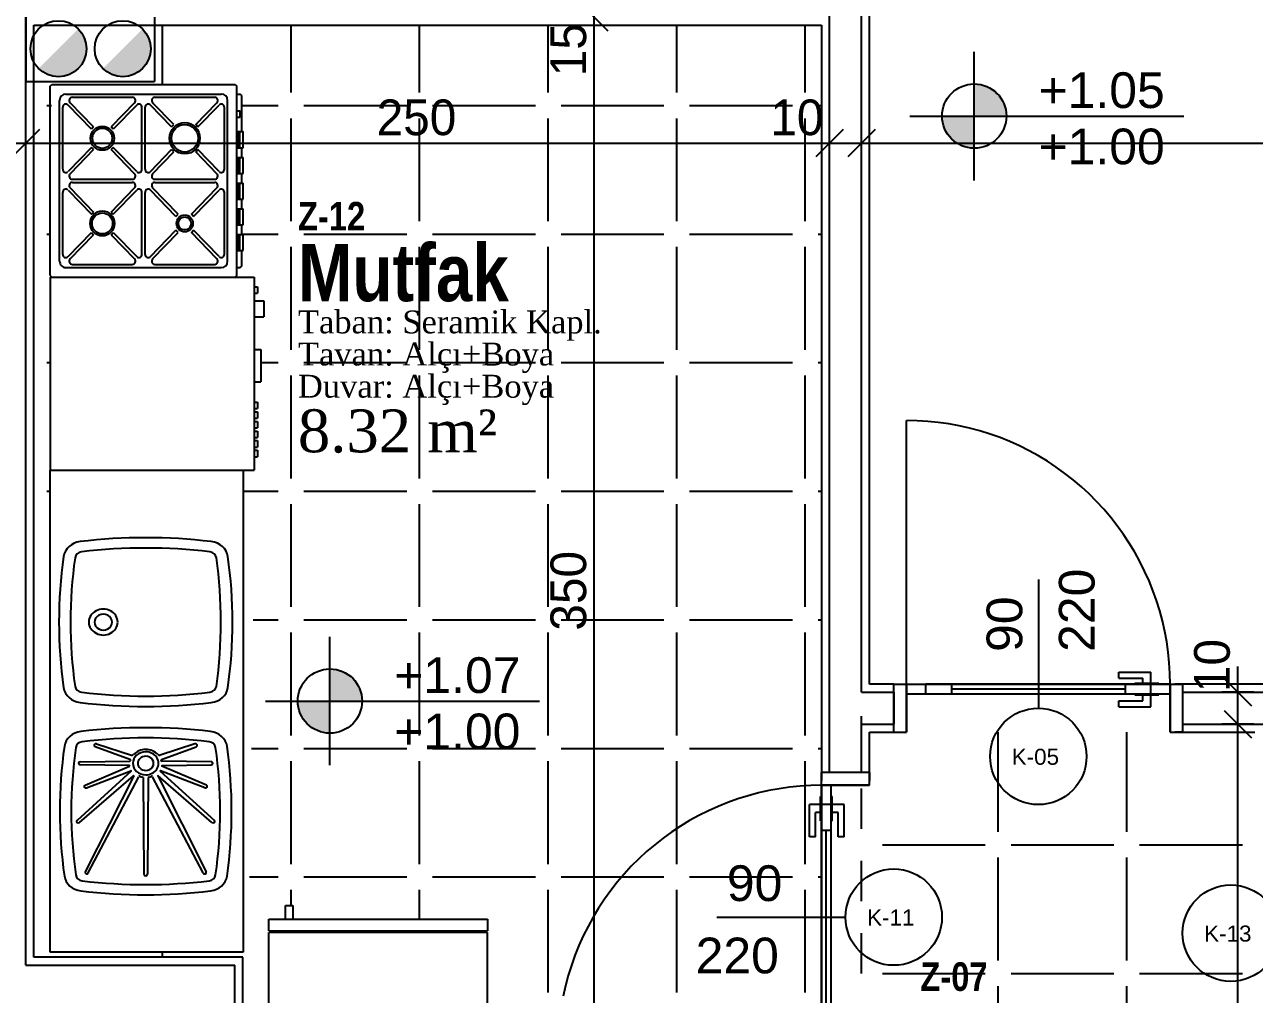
# Model space of a CAD drawing. Header units: metres. Extents: x -220 to 294, y -29 to 18.
# Drawn here: x -78.737 to -74.911, y 4.41 to 7.427 of the extents above; entities that cross this region are included whole.
import ezdxf

# ---------------------------------------------------------------- set-up
doc = ezdxf.new("R2010")
doc.units = ezdxf.units.M
doc.header["$MEASUREMENT"] = 0
doc.linetypes.add('HIDDEN2', pattern=[0.1875, 0.125, -0.0625])
for name, color, linetype in [('Aks', 7, 'Continuous'), ('Duvar', 7, 'Continuous'), ('Kapi_Pencere', 7, 'Continuous'), ('Kot', 7, 'Continuous'), ('Kutuphane', 7, 'Continuous'), ('Mahal', 7, 'Continuous'), ('Olculendirme', 7, 'Continuous'), ('Standart', 7, 'Continuous'), ('Tarama', 7, 'Continuous')]:
    doc.layers.add(name, color=color, linetype=linetype)
doc.styles.add('arial_1_18', font='arial.ttf', dxfattribs={"height": 0.2})
doc.styles.add('comic sans ms_1_18', font='comic.ttf', dxfattribs={"height": 0.2})
doc.styles.add('swis721 cn btbold_1_18', font='swisscb.ttf', dxfattribs={"height": 0.2})
doc.styles.add('times new roman tur_1_18', font='times.ttf', dxfattribs={"height": 0.2})

msp = doc.modelspace()

# ---------------------------------------------------------------- hatches: boundary and pattern name
at = {"layer": 'Kot', "linetype": 'Continuous', "lineweight": -3}
for points in [[(-75.6824, 7.1421), (-75.683, 7.1533), (-75.6849, 7.1643), (-75.688, 7.1751), (-75.6923, 7.1855), (-75.6977, 7.1953), (-75.7042, 7.2044), (-75.7117, 7.2128), (-75.72, 7.2203), (-75.7292, 7.2268), (-75.739, 7.2322), (-75.7494, 7.2365), (-75.7601, 7.2396), (-75.7712, 7.2415), (-75.7824, 7.2421), (-75.7824, 7.1421)], [(-75.8824, 7.1421), (-75.8818, 7.1309), (-75.8799, 7.1198), (-75.8768, 7.1091), (-75.8725, 7.0987), (-75.8671, 7.0889), (-75.8606, 7.0797), (-75.8531, 7.0714), (-75.8447, 7.0639), (-75.8356, 7.0574), (-75.8258, 7.052), (-75.8154, 7.0477), (-75.8046, 7.0446), (-75.7936, 7.0427), (-75.7824, 7.0421), (-75.7824, 7.1421)], [(-77.6871, 5.3222), (-77.6877, 5.3334), (-77.6896, 5.3444), (-77.6927, 5.3552), (-77.697, 5.3655), (-77.7024, 5.3754), (-77.7089, 5.3845), (-77.7164, 5.3929), (-77.7247, 5.4003), (-77.7339, 5.4068), (-77.7437, 5.4123), (-77.7541, 5.4165), (-77.7648, 5.4196), (-77.7759, 5.4215), (-77.7871, 5.4222), (-77.7871, 5.3222)], [(-77.8871, 5.3222), (-77.8865, 5.311), (-77.8846, 5.2999), (-77.8815, 5.2891), (-77.8772, 5.2788), (-77.8718, 5.269), (-77.8653, 5.2598), (-77.8578, 5.2514), (-77.8494, 5.244), (-77.8403, 5.2375), (-77.8305, 5.2321), (-77.8201, 5.2278), (-77.8093, 5.2247), (-77.7983, 5.2228), (-77.7871, 5.2222), (-77.7871, 5.3222)]]:
    msp.add_hatch(color=216, dxfattribs=at).paths.add_polyline_path(points)
at = {"layer": 'Standart', "linetype": 'Continuous', "lineweight": -3}
for points in [[(-78.6931, 7.2899), (-78.6866, 7.2839), (-78.6764, 7.2767), (-78.6656, 7.2717), (-78.6533, 7.2674), (-78.64, 7.2651), (-78.6318, 7.2647), (-78.6251, 7.2649), (-78.615, 7.2664), (-78.6089, 7.2678), (-78.6029, 7.2696), (-78.5926, 7.274), (-78.5823, 7.2802), (-78.5727, 7.2878), (-78.5663, 7.2943), (-78.5609, 7.3012), (-78.557, 7.3075), (-78.5544, 7.3117), (-78.55, 7.322), (-78.5478, 7.3297), (-78.5464, 7.3355), (-78.5455, 7.3412), (-78.545, 7.347), (-78.5449, 7.3538), (-78.5454, 7.3625), (-78.547, 7.3711), (-78.55, 7.3815), (-78.5527, 7.3882), (-78.556, 7.3942), (-78.5591, 7.3994), (-78.5618, 7.4033), (-78.564, 7.4062), (-78.5669, 7.4095), (-78.57, 7.413)], [(-78.4931, 7.2899), (-78.4866, 7.2839), (-78.4764, 7.2767), (-78.4656, 7.2717), (-78.4533, 7.2674), (-78.44, 7.2651), (-78.4318, 7.2647), (-78.4251, 7.2649), (-78.415, 7.2664), (-78.4089, 7.2678), (-78.4029, 7.2696), (-78.3926, 7.274), (-78.3823, 7.2802), (-78.3727, 7.2878), (-78.3663, 7.2943), (-78.3609, 7.3012), (-78.357, 7.3075), (-78.3544, 7.3117), (-78.35, 7.322), (-78.3478, 7.3297), (-78.3464, 7.3355), (-78.3455, 7.3412), (-78.345, 7.347), (-78.3449, 7.3538), (-78.3454, 7.3625), (-78.347, 7.3711), (-78.35, 7.3815), (-78.3527, 7.3882), (-78.356, 7.3942), (-78.3591, 7.3994), (-78.3618, 7.4033), (-78.364, 7.4062), (-78.3669, 7.4095), (-78.37, 7.413)]]:
    msp.add_hatch(color=173, dxfattribs=at).paths.add_polyline_path(points)

# ---------------------------------------------------------------- linework, layer by layer
at = {"layer": 'Aks', "color": 248, "linetype": 'HIDDEN2', "lineweight": -3}
msp.add_lwpolyline([(-76.133, -0.7), (-76.133, 9)], dxfattribs=at)
at = {"layer": 'Duvar', "color": 166, "linetype": 'Continuous', "lineweight": -3}
for points in [[(-76.233, 5.25), (-76.233, 7.8)], [(-76.133, 5.35), (-76.133, 7.8)], [(-78.733, 4.5), (-78.733, 7.45)], [(-76.133, 5.35), (-76.033, 5.35)], [(-76.033, 5.35), (-76.033, 5.25)], [(-75.133, 5.35), (-74.7842, 5.35)], [(-75.133, 5.25), (-75.133, 5.35)], [(-76.233, 5.1), (-76.233, 5.25)], [(-76.133, 5.25), (-76.033, 5.25)], [(-76.133, 5.1), (-76.133, 5.25)], [(-75.133, 5.25), (-74.8842, 5.25)], [(-76.133, 5.1), (-76.233, 5.1)], [(-78.733, 4.5), (-78.083, 4.5)], [(-78.083, 3.95), (-78.083, 4.5)]]:
    msp.add_lwpolyline(points, dxfattribs=at)
at = {"layer": 'Duvar', "color": 187, "linetype": 'Continuous', "lineweight": -3}
for points in [[(-76.108, 5.375), (-76.108, 7.8)], [(-78.708, 4.525), (-78.708, 7.425)], [(-78.708, 7.425), (-76.258, 7.425)], [(-76.258, 7.425), (-76.258, 5.25)], [(-76.033, 5.375), (-76.108, 5.375)], [(-76.033, 5.375), (-76.008, 5.375)], [(-75.133, 5.375), (-75.158, 5.375)], [(-74.7842, 5.375), (-75.133, 5.375)], [(-76.258, 5.25), (-76.258, 5.1)], [(-76.108, 5.225), (-76.033, 5.225)], [(-76.108, 5.1), (-76.108, 5.225)], [(-76.033, 5.225), (-76.008, 5.225)], [(-75.133, 5.225), (-75.158, 5.225)], [(-75.133, 5.225), (-74.9092, 5.225)], [(-76.258, 5.1), (-76.258, 5.075)], [(-76.108, 5.1), (-76.108, 5.075)], [(-78.058, 4.525), (-78.708, 4.525)], [(-78.058, 3.975), (-78.058, 4.525)]]:
    msp.add_lwpolyline(points, dxfattribs=at)
at = {"layer": 'Kapi_Pencere', "color": 98, "linetype": 'Continuous', "lineweight": -3}
for points in [[(-75.96, 6.1943), (-75.993, 6.195)], [(-75.993, 5.375), (-75.993, 6.195)], [(-75.927, 6.1923), (-75.96, 6.1943)], [(-75.8942, 6.189), (-75.927, 6.1923)], [(-75.8615, 6.1844), (-75.8942, 6.189)], [(-75.829, 6.1784), (-75.8615, 6.1844)], [(-75.7968, 6.1712), (-75.829, 6.1784)], [(-75.7649, 6.1626), (-75.7968, 6.1712)], [(-75.7333, 6.1528), (-75.7649, 6.1626)], [(-75.7022, 6.1417), (-75.7333, 6.1528)], [(-75.6716, 6.1294), (-75.7022, 6.1417)], [(-75.6415, 6.1158), (-75.6716, 6.1294)], [(-75.6119, 6.1011), (-75.6415, 6.1158)], [(-75.583, 6.0851), (-75.6119, 6.1011)], [(-75.5547, 6.0681), (-75.583, 6.0851)], [(-75.5272, 6.0498), (-75.5547, 6.0681)], [(-75.5004, 6.0305), (-75.5272, 6.0498)], [(-75.4744, 6.0102), (-75.5004, 6.0305)], [(-75.4492, 5.9888), (-75.4744, 6.0102)], [(-75.425, 5.9664), (-75.4492, 5.9888)], [(-75.4016, 5.943), (-75.425, 5.9664)], [(-75.3792, 5.9188), (-75.4016, 5.943)], [(-75.3578, 5.8936), (-75.3792, 5.9188)], [(-75.3375, 5.8676), (-75.3578, 5.8936)], [(-75.3181, 5.8408), (-75.3375, 5.8676)], [(-75.2999, 5.8133), (-75.3181, 5.8408)], [(-75.2829, 5.785), (-75.2999, 5.8133)], [(-75.2669, 5.7561), (-75.2829, 5.785)], [(-75.2522, 5.7265), (-75.2669, 5.7561)], [(-75.2386, 5.6964), (-75.2522, 5.7265)], [(-75.583, 5.7), (-75.583, 5.3)], [(-75.2263, 5.6658), (-75.2386, 5.6964)], [(-75.2152, 5.6347), (-75.2263, 5.6658)], [(-75.2054, 5.6031), (-75.2152, 5.6347)], [(-75.1968, 5.5712), (-75.2054, 5.6031)], [(-75.1896, 5.539), (-75.1968, 5.5712)], [(-75.1836, 5.5065), (-75.1896, 5.539)], [(-75.179, 5.4738), (-75.1836, 5.5065)], [(-75.1757, 5.441), (-75.179, 5.4738)], [(-75.1737, 5.408), (-75.1757, 5.441)], [(-75.333, 5.4125), (-75.233, 5.4125)], [(-75.333, 5.3937), (-75.333, 5.4125)], [(-75.233, 5.3782), (-75.233, 5.4125)], [(-75.173, 5.375), (-75.1737, 5.408)], [(-76.033, 5.225), (-76.033, 5.375)], [(-76.033, 5.375), (-75.993, 5.375)], [(-75.993, 5.345), (-75.993, 5.375)], [(-75.993, 5.375), (-75.933, 5.375)], [(-75.993, 5.375), (-75.993, 5.225)], [(-75.933, 5.375), (-75.853, 5.375)], [(-75.933, 5.345), (-75.933, 5.375)], [(-75.233, 5.375), (-75.933, 5.375)], [(-75.853, 5.375), (-75.313, 5.375)], [(-75.853, 5.375), (-75.853, 5.345)], [(-75.853, 5.3605), (-75.313, 5.3605)], [(-75.333, 5.3937), (-75.258, 5.3937)], [(-75.313, 5.375), (-75.283, 5.375)], [(-75.313, 5.375), (-75.313, 5.345)], [(-75.283, 5.3782), (-75.2643, 5.3782)], [(-75.283, 5.375), (-75.283, 5.3782)], [(-75.283, 5.375), (-75.2643, 5.375)], [(-75.2643, 5.3782), (-75.258, 5.3782)], [(-75.2643, 5.375), (-75.2643, 5.3782)], [(-75.2643, 5.375), (-75.258, 5.375)], [(-75.258, 5.3782), (-75.258, 5.3937)], [(-75.258, 5.3782), (-75.258, 5.3782)], [(-75.258, 5.3782), (-75.2518, 5.3782)], [(-75.258, 5.375), (-75.258, 5.375)], [(-75.258, 5.375), (-75.2518, 5.375)], [(-75.2518, 5.3782), (-75.2392, 5.3782)], [(-75.2518, 5.375), (-75.2392, 5.375)], [(-75.2392, 5.3782), (-75.233, 5.3782)], [(-75.2392, 5.375), (-75.233, 5.375)], [(-75.233, 5.3782), (-75.233, 5.3782)], [(-75.233, 5.3782), (-75.2267, 5.3782)], [(-75.233, 5.375), (-75.233, 5.375)], [(-75.233, 5.375), (-75.2267, 5.375)], [(-75.233, 5.345), (-75.233, 5.375)], [(-75.173, 5.375), (-75.233, 5.375)], [(-75.2267, 5.375), (-75.2267, 5.3782)], [(-75.2267, 5.3782), (-75.208, 5.3782)], [(-75.2267, 5.375), (-75.208, 5.375)], [(-75.208, 5.375), (-75.208, 5.3782)], [(-75.208, 5.375), (-75.173, 5.375)], [(-75.173, 5.375), (-75.133, 5.375)], [(-75.173, 5.345), (-75.173, 5.375)], [(-75.173, 5.375), (-75.173, 5.225)], [(-75.133, 5.225), (-75.133, 5.375)], [(-75.993, 5.225), (-75.993, 5.345)], [(-75.993, 5.345), (-75.933, 5.345)], [(-75.933, 5.345), (-75.853, 5.345)], [(-75.853, 5.345), (-75.313, 5.345)], [(-75.333, 5.3043), (-75.333, 5.323)], [(-75.333, 5.323), (-75.258, 5.323)], [(-75.313, 5.345), (-75.283, 5.345)], [(-75.283, 5.3418), (-75.283, 5.345)], [(-75.283, 5.345), (-75.2643, 5.345)], [(-75.283, 5.3418), (-75.2643, 5.3418)], [(-75.2643, 5.345), (-75.258, 5.345)], [(-75.2643, 5.3418), (-75.2643, 5.345)], [(-75.2643, 5.3418), (-75.258, 5.3418)], [(-75.258, 5.345), (-75.2518, 5.345)], [(-75.258, 5.323), (-75.258, 5.3418)], [(-75.258, 5.3418), (-75.2518, 5.3418)], [(-75.258, 5.3418), (-75.258, 5.3418)], [(-75.2518, 5.345), (-75.2392, 5.345)], [(-75.2518, 5.3418), (-75.2392, 5.3418)], [(-75.2392, 5.345), (-75.233, 5.345)], [(-75.2392, 5.3418), (-75.233, 5.3418)], [(-75.233, 5.345), (-75.233, 5.345)], [(-75.233, 5.345), (-75.2267, 5.345)], [(-75.233, 5.345), (-75.173, 5.345)], [(-75.233, 5.3043), (-75.233, 5.3418)], [(-75.233, 5.3418), (-75.233, 5.3418)], [(-75.233, 5.3418), (-75.2267, 5.3418)], [(-75.2267, 5.3418), (-75.2267, 5.345)], [(-75.2267, 5.345), (-75.208, 5.345)], [(-75.2267, 5.3418), (-75.208, 5.3418)], [(-75.208, 5.3418), (-75.208, 5.345)], [(-75.208, 5.345), (-75.173, 5.345)], [(-75.173, 5.225), (-75.173, 5.345)], [(-75.333, 5.3043), (-75.233, 5.3043)], [(-76.033, 5.225), (-75.993, 5.225)], [(-75.173, 5.225), (-75.133, 5.225)], [(-76.108, 5.1), (-76.258, 5.1)], [(-76.258, 5.06), (-76.258, 5.1)], [(-76.108, 5.06), (-76.108, 5.1)], [(-76.3568, 5.054), (-76.3895, 5.0494)], [(-76.324, 5.0573), (-76.3568, 5.054)], [(-76.291, 5.0593), (-76.324, 5.0573)], [(-76.258, 5.06), (-76.291, 5.0593)], [(-76.228, 5.06), (-76.258, 5.06)], [(-76.258, 5.025), (-76.258, 5.06)], [(-76.258, 5.06), (-76.108, 5.06)], [(-76.258, 5.06), (-76.258, 5)], [(-76.108, 5.06), (-76.228, 5.06)], [(-76.228, 5.025), (-76.228, 5.06)], [(-76.228, 5), (-76.228, 5.06)], [(-76.5177, 5.0178), (-76.5488, 5.0067)], [(-76.4861, 5.0276), (-76.5177, 5.0178)], [(-76.4542, 5.0362), (-76.4861, 5.0276)], [(-76.422, 5.0434), (-76.4542, 5.0362)], [(-76.3895, 5.0494), (-76.422, 5.0434)], [(-76.2612, 5.0063), (-76.2612, 5.025)], [(-76.258, 5.025), (-76.2612, 5.025)], [(-76.258, 5.0063), (-76.258, 5.025)], [(-76.2247, 5.025), (-76.228, 5.025)], [(-76.228, 5.0063), (-76.228, 5.025)], [(-76.2247, 5.0063), (-76.2247, 5.025)], [(-76.6095, 4.9808), (-76.6391, 4.9661)], [(-76.5794, 4.9944), (-76.6095, 4.9808)], [(-76.5488, 5.0067), (-76.5794, 4.9944)], [(-76.2612, 5), (-76.2955, 5)], [(-76.2955, 4.9), (-76.2955, 5)], [(-76.2767, 4.9), (-76.2767, 4.975)], [(-76.2612, 4.975), (-76.2767, 4.975)], [(-76.2612, 5), (-76.2612, 5.0063)], [(-76.258, 5.0063), (-76.2612, 5.0063)], [(-76.2612, 4.9938), (-76.2612, 5)], [(-76.2612, 5), (-76.2612, 5)], [(-76.2612, 4.9812), (-76.2612, 4.9938)], [(-76.2612, 4.975), (-76.2612, 4.9812)], [(-76.2612, 4.9687), (-76.2612, 4.975)], [(-76.2612, 4.975), (-76.2612, 4.975)], [(-76.258, 5), (-76.258, 5.0063)], [(-76.258, 4.9938), (-76.258, 5)], [(-76.258, 5), (-76.258, 5)], [(-76.228, 5), (-76.258, 5)], [(-76.258, 5), (-76.258, 4.3)], [(-76.258, 4.9812), (-76.258, 4.9938)], [(-76.258, 4.975), (-76.258, 4.9812)], [(-76.258, 4.9687), (-76.258, 4.975)], [(-76.258, 4.975), (-76.258, 4.975)], [(-76.2247, 5.0063), (-76.228, 5.0063)], [(-76.228, 5), (-76.228, 5.0063)], [(-76.228, 4.9938), (-76.228, 5)], [(-76.228, 5), (-76.228, 5)], [(-76.228, 4.9812), (-76.228, 4.9938)], [(-76.228, 4.975), (-76.228, 4.9812)], [(-76.228, 4.9687), (-76.228, 4.975)], [(-76.2247, 5), (-76.2247, 5.0063)], [(-76.1872, 5), (-76.2247, 5)], [(-76.2247, 4.9938), (-76.2247, 5)], [(-76.2247, 5), (-76.2247, 5)], [(-76.2247, 4.9812), (-76.2247, 4.9938)], [(-76.2247, 4.975), (-76.2247, 4.9812)], [(-76.206, 4.975), (-76.2247, 4.975)], [(-76.2247, 4.9687), (-76.2247, 4.975)], [(-76.2247, 4.975), (-76.2247, 4.975)], [(-76.206, 4.9), (-76.206, 4.975)], [(-76.1872, 4.9), (-76.1872, 5)], [(-76.668, 4.9501), (-76.6963, 4.9331)], [(-76.6391, 4.9661), (-76.668, 4.9501)], [(-76.258, 4.9687), (-76.2612, 4.9687)], [(-76.2612, 4.95), (-76.2612, 4.9687)], [(-76.258, 4.95), (-76.2612, 4.95)], [(-76.258, 4.95), (-76.258, 4.9687)], [(-76.258, 4.92), (-76.258, 4.95)], [(-76.2247, 4.9687), (-76.228, 4.9687)], [(-76.228, 4.95), (-76.228, 4.9687)], [(-76.2247, 4.95), (-76.228, 4.95)], [(-76.228, 4.92), (-76.228, 4.95)], [(-76.2247, 4.95), (-76.2247, 4.9687)], [(-76.7238, 4.9148), (-76.7506, 4.8955)], [(-76.6963, 4.9331), (-76.7238, 4.9148)], [(-76.2767, 4.9), (-76.2955, 4.9)], [(-76.258, 4.38), (-76.258, 4.92)], [(-76.258, 4.92), (-76.228, 4.92)], [(-76.2435, 4.38), (-76.2435, 4.92)], [(-76.228, 4.38), (-76.228, 4.92)], [(-76.1872, 4.9), (-76.206, 4.9)], [(-76.7766, 4.8752), (-76.8018, 4.8538)], [(-76.7506, 4.8955), (-76.7766, 4.8752)], [(-76.826, 4.8314), (-76.8494, 4.808)], [(-76.8018, 4.8538), (-76.826, 4.8314)], [(-76.8718, 4.7838), (-76.8932, 4.7586)], [(-76.8494, 4.808), (-76.8718, 4.7838)], [(-76.8932, 4.7586), (-76.9135, 4.7326)], [(-76.9135, 4.7326), (-76.9328, 4.7058)], [(-76.9511, 4.6783), (-76.9681, 4.65)], [(-76.9328, 4.7058), (-76.9511, 4.6783)], [(-76.9681, 4.65), (-76.9841, 4.6211)], [(-76.583, 4.65), (-76.183, 4.65)], [(-76.9841, 4.6211), (-76.9988, 4.5915)], [(-77.0124, 4.5614), (-77.0247, 4.5308)], [(-76.9988, 4.5915), (-77.0124, 4.5614)], [(-77.0247, 4.5308), (-77.0358, 4.4997)], [(-77.0358, 4.4997), (-77.0456, 4.4681)], [(-77.0456, 4.4681), (-77.0542, 4.4362)], [(-77.0542, 4.4362), (-77.0614, 4.404)]]:
    msp.add_lwpolyline(points, dxfattribs=at)
for centre in [(-75.583, 5.15), (-76.033, 4.65), (-74.9842, 4.6)]:
    msp.add_circle(centre, 0.15, dxfattribs=at)
at = {"layer": 'Kot', "color": 216, "linetype": 'Continuous', "lineweight": -3}
for points in [[(-75.7824, 6.9421), (-75.7824, 7.3421)], [(-75.9824, 7.1421), (-75.5824, 7.1421)], [(-75.5824, 7.1421), (-75.1305, 7.1421)], [(-77.7871, 5.1222), (-77.7871, 5.5222)], [(-77.9871, 5.3222), (-77.5871, 5.3222)], [(-77.5871, 5.3222), (-77.1352, 5.3222)]]:
    msp.add_lwpolyline(points, dxfattribs=at)
for centre in [(-75.7824, 7.1421), (-77.7871, 5.3222)]:
    msp.add_circle(centre, 0.1, dxfattribs=at)
at = {"layer": 'Kutuphane', "color": 253, "linetype": 'Continuous', "lineweight": -3}
for points in [[(-78.6574, 7.2356), (-78.6525, 7.2406)], [(-78.6574, 6.6456), (-78.6574, 7.2356)], [(-78.6525, 7.2406), (-78.0816, 7.2406)], [(-78.0816, 7.2406), (-78.0767, 7.2356)], [(-78.0767, 6.6456), (-78.0767, 7.2356)], [(-78.609, 7.2106), (-78.1251, 7.2106)], [(-78.5885, 7.2006), (-78.4021, 7.2006)], [(-78.332, 7.2006), (-78.1456, 7.2006)], [(-78.0767, 7.2106), (-78.0662, 7.2106)], [(-78.0614, 7.2056), (-78.0662, 7.2106)], [(-78.0614, 7.0937), (-78.0614, 7.2056)], [(-78.6283, 6.6906), (-78.6283, 7.1906)], [(-78.6187, 6.9768), (-78.6187, 7.1694)], [(-78.5295, 7.1014), (-78.6021, 7.1764)], [(-78.5227, 7.1084), (-78.5953, 7.1835)], [(-78.3953, 7.1835), (-78.4679, 7.1084)], [(-78.3884, 7.1764), (-78.4611, 7.1014)], [(-78.3719, 6.9768), (-78.3719, 7.1694)], [(-78.3622, 6.9768), (-78.3622, 7.1694)], [(-78.2799, 7.1084), (-78.3457, 7.1764)], [(-78.273, 7.1155), (-78.3389, 7.1835)], [(-78.2046, 7.1155), (-78.1388, 7.1835)], [(-78.1978, 7.1084), (-78.132, 7.1764)], [(-78.1154, 6.9768), (-78.1154, 7.1694)], [(-78.1058, 6.6906), (-78.1058, 7.1906)], [(-78.0767, 7.1587), (-78.0662, 7.1587)], [(-78.0662, 7.1387), (-78.0662, 7.1587)], [(-78.0767, 7.1387), (-78.0662, 7.1387)], [(-78.5227, 7.1084), (-78.5295, 7.1014)], [(-78.4611, 7.1014), (-78.4679, 7.1084)], [(-78.2799, 7.1084), (-78.273, 7.1155)], [(-78.1978, 7.1084), (-78.2046, 7.1155)], [(-78.0767, 7.0937), (-78.0574, 7.0937)], [(-78.0719, 7.0437), (-78.0719, 7.0937)], [(-78.0671, 7.0437), (-78.0671, 7.0937)], [(-78.0574, 7.0437), (-78.0574, 7.0937)], [(-78.5295, 7.0448), (-78.6021, 6.9697)], [(-78.5227, 7.0377), (-78.5295, 7.0448)], [(-78.4611, 7.0448), (-78.4679, 7.0377)], [(-78.3884, 6.9697), (-78.4611, 7.0448)], [(-78.0767, 7.0437), (-78.0574, 7.0437)], [(-78.0614, 7.0137), (-78.0614, 7.0437)], [(-78.5227, 7.0377), (-78.5953, 6.9627)], [(-78.3953, 6.9627), (-78.4679, 7.0377)], [(-78.3457, 6.9697), (-78.2799, 7.0377)], [(-78.3389, 6.9627), (-78.273, 7.0307)], [(-78.273, 7.0307), (-78.2799, 7.0377)], [(-78.2046, 7.0307), (-78.1978, 7.0377)], [(-78.1388, 6.9627), (-78.2046, 7.0307)], [(-78.132, 6.9697), (-78.1978, 7.0377)], [(-78.0767, 7.0137), (-78.0574, 7.0137)], [(-78.0719, 6.9637), (-78.0719, 7.0137)], [(-78.0671, 6.9637), (-78.0671, 7.0137)], [(-78.0574, 6.9637), (-78.0574, 7.0137)], [(-78.5885, 6.9456), (-78.4021, 6.9456)], [(-78.5885, 6.9356), (-78.4021, 6.9356)], [(-78.332, 6.9456), (-78.1456, 6.9456)], [(-78.332, 6.9356), (-78.1456, 6.9356)], [(-78.0767, 6.9637), (-78.0574, 6.9637)], [(-78.0767, 6.9337), (-78.0574, 6.9337)], [(-78.0719, 6.8837), (-78.0719, 6.9337)], [(-78.0671, 6.8837), (-78.0671, 6.9337)], [(-78.0614, 6.9337), (-78.0614, 6.9637)], [(-78.0574, 6.8837), (-78.0574, 6.9337)], [(-78.6187, 6.7118), (-78.6187, 6.9044)], [(-78.6021, 6.9114), (-78.5295, 6.8364)], [(-78.5953, 6.9185), (-78.5227, 6.8434)], [(-78.4679, 6.8434), (-78.3953, 6.9185)], [(-78.4611, 6.8364), (-78.3884, 6.9114)], [(-78.3719, 6.7118), (-78.3719, 6.9044)], [(-78.3622, 6.7118), (-78.3622, 6.9044)], [(-78.2662, 6.8293), (-78.3457, 6.9114)], [(-78.2594, 6.8364), (-78.3389, 6.9185)], [(-78.2183, 6.8364), (-78.1388, 6.9185)], [(-78.2115, 6.8293), (-78.132, 6.9114)], [(-78.1154, 6.7118), (-78.1154, 6.9044)], [(-78.0767, 6.8837), (-78.0574, 6.8837)], [(-78.0767, 6.8537), (-78.0574, 6.8537)], [(-78.0719, 6.8037), (-78.0719, 6.8537)], [(-78.0671, 6.8037), (-78.0671, 6.8537)], [(-78.0614, 6.8537), (-78.0614, 6.8837)], [(-78.0574, 6.8037), (-78.0574, 6.8537)], [(-78.5295, 6.8364), (-78.5227, 6.8434)], [(-78.4679, 6.8434), (-78.4611, 6.8364)], [(-78.2662, 6.8293), (-78.2594, 6.8364)], [(-78.2115, 6.8293), (-78.2183, 6.8364)], [(-78.6021, 6.7047), (-78.5295, 6.7798)], [(-78.5295, 6.7798), (-78.5227, 6.7727)], [(-78.4679, 6.7727), (-78.4611, 6.7798)], [(-78.4611, 6.7798), (-78.3884, 6.7047)], [(-78.3457, 6.7047), (-78.2662, 6.7869)], [(-78.3389, 6.6977), (-78.2594, 6.7798)], [(-78.2594, 6.7798), (-78.2662, 6.7869)], [(-78.2183, 6.7798), (-78.2115, 6.7869)], [(-78.1388, 6.6977), (-78.2183, 6.7798)], [(-78.132, 6.7047), (-78.2115, 6.7869)], [(-78.0767, 6.8037), (-78.0574, 6.8037)], [(-78.0767, 6.7737), (-78.0574, 6.7737)], [(-78.0719, 6.7237), (-78.0719, 6.7737)], [(-78.0671, 6.7237), (-78.0671, 6.7737)], [(-78.0614, 6.7737), (-78.0614, 6.8037)], [(-78.0574, 6.7237), (-78.0574, 6.7737)], [(-78.5953, 6.6977), (-78.5227, 6.7727)], [(-78.4679, 6.7727), (-78.3953, 6.6977)], [(-78.0767, 6.7237), (-78.0574, 6.7237)], [(-78.0614, 6.6756), (-78.0614, 6.7237)], [(-78.609, 6.6706), (-78.1251, 6.6706)], [(-78.5885, 6.6806), (-78.4021, 6.6806)], [(-78.332, 6.6806), (-78.1456, 6.6806)], [(-78.0767, 6.6706), (-78.0662, 6.6706)], [(-78.0662, 6.6706), (-78.0614, 6.6756)], [(-78.6574, 6.6456), (-78.6525, 6.6406)], [(-78.6574, 6.6406), (-78.0226, 6.6406)], [(-78.6574, 6.6406), (-78.6574, 6.0406)], [(-78.6525, 6.6406), (-78.0816, 6.6406)], [(-78.0767, 6.6456), (-78.0816, 6.6406)], [(-78.0226, 6.6406), (-78.0226, 6.0406)], [(-78.0225, 6.6113), (-78.0124, 6.6113)], [(-78.0225, 6.6113), (-78.0225, 6.5913)], [(-78.0225, 6.5913), (-78.0124, 6.5913)], [(-78.0124, 6.6113), (-78.0124, 6.5913)], [(-78.0226, 6.567), (-77.9924, 6.567)], [(-77.9924, 6.567), (-77.9924, 6.5171)], [(-78.0226, 6.5171), (-77.9924, 6.5171)], [(-78.0225, 6.4155), (-78.0024, 6.4155)], [(-78.0225, 6.4155), (-78.0225, 6.3155)], [(-78.0024, 6.4155), (-78.0024, 6.3155)], [(-78.0225, 6.3155), (-78.0024, 6.3155)], [(-78.0225, 6.2523), (-78.0124, 6.2523)], [(-78.0225, 6.2523), (-78.0225, 6.2323)], [(-78.0124, 6.2523), (-78.0124, 6.2323)], [(-78.0225, 6.2323), (-78.0124, 6.2323)], [(-78.0225, 6.2223), (-78.0124, 6.2223)], [(-78.0225, 6.2223), (-78.0225, 6.2023)], [(-78.0225, 6.2023), (-78.0124, 6.2023)], [(-78.0124, 6.2223), (-78.0124, 6.2023)], [(-78.0225, 6.1923), (-78.0225, 6.1723)], [(-78.0225, 6.1923), (-78.0124, 6.1923)], [(-78.0225, 6.1723), (-78.0124, 6.1723)], [(-78.0225, 6.1623), (-78.0225, 6.1423)], [(-78.0225, 6.1623), (-78.0124, 6.1623)], [(-78.0124, 6.1923), (-78.0124, 6.1723)], [(-78.0124, 6.1623), (-78.0124, 6.1423)], [(-78.0225, 6.1423), (-78.0124, 6.1423)], [(-78.0225, 6.1323), (-78.0225, 6.1123)], [(-78.0225, 6.1323), (-78.0124, 6.1323)], [(-78.0124, 6.1323), (-78.0124, 6.1123)], [(-78.0225, 6.1123), (-78.0124, 6.1123)], [(-78.0225, 6.1023), (-78.0124, 6.1023)], [(-78.0225, 6.1023), (-78.0225, 6.0823)], [(-78.0124, 6.1023), (-78.0124, 6.0823)], [(-78.0225, 6.0823), (-78.0124, 6.0823)], [(-78.6574, 6.0406), (-78.0226, 6.0406)], [(-78.6574, 4.5406), (-78.6574, 6.0406)], [(-78.6574, 6.0406), (-78.0574, 6.0406)], [(-78.0574, 6.0406), (-78.0574, 4.5406)], [(-78.4093, 5.1402), (-78.5175, 5.18)], [(-78.5136, 5.1889), (-78.405, 5.154)], [(-78.207, 5.1889), (-78.3157, 5.154)], [(-78.3114, 5.1402), (-78.2032, 5.18)], [(-78.5637, 5.1332), (-78.4101, 5.1355)], [(-78.157, 5.1332), (-78.3106, 5.1355)], [(-78.4055, 5.1036), (-78.574, 4.951)], [(-78.5664, 4.9443), (-78.3986, 5.0896)], [(-78.4114, 5.1213), (-78.5637, 5.1236)], [(-78.5492, 5.0608), (-78.4109, 5.1193)], [(-78.5448, 5.0521), (-78.4068, 5.1053)], [(-78.1543, 4.9443), (-78.322, 5.0896)], [(-78.3152, 5.1036), (-78.1467, 4.951)], [(-78.1759, 5.0521), (-78.3139, 5.1053)], [(-78.1715, 5.0608), (-78.3098, 5.1193)], [(-78.3093, 5.1213), (-78.157, 5.1236)], [(-78.3977, 5.089), (-78.5487, 4.7913)], [(-78.539, 4.7873), (-78.3813, 5.0869)], [(-78.3683, 5.084), (-78.3657, 4.7833)], [(-78.3523, 5.084), (-78.355, 4.7833)], [(-78.1817, 4.7873), (-78.3394, 5.0869)], [(-78.323, 5.089), (-78.172, 4.7913)], [(-77.9254, 4.6436), (-77.9254, 4.686)], [(-77.9254, 4.686), (-77.9029, 4.686)], [(-77.9029, 4.686), (-77.9029, 4.6436)], [(-77.9773, 4.6076), (-77.9773, 4.6436)], [(-77.9773, 4.6436), (-77.2973, 4.6436)], [(-77.9254, 4.6436), (-77.9029, 4.6436)], [(-77.2973, 4.6436), (-77.2973, 4.6076)], [(-77.9773, 4.6076), (-77.2973, 4.6076)], [(-77.2973, 4.6023), (-77.9773, 4.6023)], [(-77.9773, 3.996), (-77.9773, 4.6023)], [(-77.2973, 3.996), (-77.2973, 4.6023)], [(-78.0574, 4.5406), (-78.6574, 4.5406)]]:
    msp.add_lwpolyline(points, dxfattribs=at)
for centre, major_axis, ratio, start_param, end_param in [((-78.609, 7.1906), (0, 0.02), 0.967742, 0, 1.570796), ((-78.5885, 7.1906), (0, 0.01), 0.967742, 0, 2.356194), ((-78.4021, 7.1906), (0, 0.01), 0.967742, 3.926991, 6.283185), ((-78.332, 7.1906), (0, 0.01), 0.967742, 0, 2.356194), ((-78.1456, 7.1906), (0, 0.01), 0.967742, 3.926991, 6.283185), ((-78.1251, 7.1906), (0, 0.02), 0.967742, -1.570796, 0), ((-78.609, 7.1694), (0, 0.01), 0.967742, -0.785398, 1.570796), ((-78.3816, 7.1694), (0, 0.01), 0.967742, -1.570796, 0.785398), ((-78.3525, 7.1694), (0, 0.01), 0.967742, -0.785398, 1.570796), ((-78.1251, 7.1694), (0, 0.01), 0.967742, -1.570796, 0.785398), ((-78.609, 6.9768), (0, 0.01), 0.967742, 1.570796, 3.926991), ((-78.3816, 6.9768), (0, 0.01), 0.967742, 2.356194, 4.712389), ((-78.3525, 6.9768), (0, 0.01), 0.967742, 1.570796, 3.926991), ((-78.1251, 6.9768), (0, 0.01), 0.967742, 2.356194, 4.712389), ((-78.5885, 6.9556), (0, 0.01), 0.967742, 0.785398, 3.141593), ((-78.5885, 6.9256), (0, 0.01), 0.967742, 0, 2.356194), ((-78.4021, 6.9556), (0, 0.01), 0.967742, 3.141593, 5.497787), ((-78.4021, 6.9256), (0, 0.01), 0.967742, 3.926991, 6.283185), ((-78.332, 6.9556), (0, 0.01), 0.967742, 0.785398, 3.141593), ((-78.332, 6.9256), (0, 0.01), 0.967742, 0, 2.356194), ((-78.1456, 6.9556), (0, 0.01), 0.967742, 3.141593, 5.497787), ((-78.1456, 6.9256), (0, 0.01), 0.967742, 3.926991, 6.283185), ((-78.609, 6.9044), (0, 0.01), 0.967742, -0.785398, 1.570796), ((-78.3816, 6.9044), (0, 0.01), 0.967742, -1.570796, 0.785398), ((-78.3525, 6.9044), (0, 0.01), 0.967742, -0.785398, 1.570796), ((-78.1251, 6.9044), (0, 0.01), 0.967742, -1.570796, 0.785398), ((-78.609, 6.7118), (0, 0.01), 0.967742, 1.570796, 3.926991), ((-78.5885, 6.6906), (0, 0.01), 0.967742, 0.785398, 3.141593), ((-78.4021, 6.6906), (0, 0.01), 0.967742, 3.141593, 5.497787), ((-78.3816, 6.7118), (0, 0.01), 0.967742, 2.356194, 4.712389), ((-78.3525, 6.7118), (0, 0.01), 0.967742, 1.570796, 3.926991), ((-78.332, 6.6906), (0, 0.01), 0.967742, 0.785398, 3.141593), ((-78.1456, 6.6906), (0, 0.01), 0.967742, 3.141593, 5.497787), ((-78.1251, 6.7118), (0, 0.01), 0.967742, 2.356194, 4.712389), ((-78.609, 6.6906), (0, 0.02), 0.967742, 1.570796, 3.141593), ((-78.1251, 6.6906), (0, 0.02), 0.967742, 3.141593, 4.712389), ((-78.5564, 5.7651), (-0.06, 0), 0.893126, -1.437115, -0.126354), ((-78.3603, 4.4632), (-1.5308, 0), 0.893126, -1.704478, -1.437115), ((-78.1643, 5.7651), (-0.06, 0), 0.893126, -3.015239, -1.704478), ((-78.5564, 5.7651), (-0.024, 0), 0.893126, -1.437115, -0.126354), ((-78.3603, 4.4632), (-1.4948, 0), 0.893126, -1.704478, -1.437115), ((-78.1643, 5.7651), (-0.024, 0), 0.893126, -3.015239, -1.704478), ((-76.8175, 5.5678), (-1.8128, 0), 0.893126, -0.126354, 0.126354), ((-76.8175, 5.5678), (-1.7768, 0), 0.893126, -0.126354, 0.126354), ((-79.9031, 5.5678), (-1.7768, 0), 0.893126, 3.015239, 3.267946), ((-79.9031, 5.5678), (-1.8128, 0), 0.893126, 3.015239, 3.267946), ((-78.4923, 5.5678), (-0.045, 0), 0.893126, -3.141593, 0), ((-78.4923, 5.5678), (-0.0276, 0), 0.893126, -3.141593, 0), ((-78.4923, 5.5678), (-0.045, 0), 0.893126, 0, 3.141593), ((-78.4923, 5.5678), (-0.0276, 0), 0.893126, 0, 3.141593), ((-78.5564, 5.3706), (-0.06, 0), 0.893126, 0.126354, 1.437115), ((-78.5564, 5.3706), (-0.024, 0), 0.893126, 0.126354, 1.437115), ((-78.1643, 5.3706), (-0.024, 0), 0.893126, 1.704478, 3.015239), ((-78.1643, 5.3706), (-0.06, 0), 0.893126, 1.704478, 3.015239), ((-78.3603, 6.6725), (-1.4948, 0), 0.893126, 1.437115, 1.704478), ((-78.3603, 6.6725), (-1.5308, 0), 0.893126, 1.437115, 1.704478), ((-78.3603, 3.8858), (-1.5155, 0), 0.893126, -1.704478, -1.437115), ((-78.5544, 5.1747), (-0.0594, 0), 0.893126, -1.437115, -0.126354), ((-78.3603, 3.8858), (-1.4799, 0), 0.893126, -1.704478, -1.437115), ((-78.1663, 5.1747), (-0.0594, 0), 0.893126, -3.015239, -1.704478), ((-76.833, 4.9794), (-1.7947, 0), 0.893126, -0.126354, 0.126354), ((-76.833, 4.9794), (-1.759, 0), 0.893126, -0.126354, 0.126354), ((-78.5544, 5.1747), (-0.0238, 0), 0.893126, -1.437115, -0.126354), ((-78.5155, 5.1845), (-0.00535, 0), 0.893126, -1.91661, 1.180071), ((-78.3603, 5.1284), (-0.0487, 0), 0.893126, -1.570796, -0.677716), ((-78.3603, 5.1284), (-0.0487, 0), 0.893126, -2.463876, -1.570796), ((-78.2052, 5.1845), (-0.00535, 0), 0.893126, 1.961521, 5.058202), ((-78.1663, 5.1747), (-0.0238, 0), 0.893126, -3.015239, -1.704478), ((-79.8877, 4.9794), (-1.759, 0), 0.893126, 3.015239, 3.267946), ((-79.8877, 4.9794), (-1.7947, 0), 0.893126, 3.015239, 3.267946), ((-78.5636, 5.1284), (-0.00535, 0), 0.893126, -1.570796, 1.570796), ((-78.4101, 5.1375), (-0.00214, 0), 0.893126, 1.588008, 2.940845), ((-78.4102, 5.1382), (-0.0024, 0), 0.893126, 2.924079, 4.321664), ((-78.3603, 5.1284), (-0.0487, 0), 0.893126, -0.217514, -0.200747), ((-78.4029, 5.159), (-0.006, 0), 0.893126, 1.224983, 2.463876), ((-78.3603, 5.1284), (-0.0401, 0), 0.893126, -1.570796, 1.570796), ((-78.3603, 5.1284), (-0.0246, 0), 0.893126, -1.570796, 1.570796), ((-78.3603, 5.1284), (-0.0401, 0), 0.893126, 1.570796, 4.712389), ((-78.3603, 5.1284), (-0.0246, 0), 0.893126, 1.570796, 4.712389), ((-78.3178, 5.159), (-0.006, 0), 0.893126, 0.677716, 1.91661), ((-78.3105, 5.1382), (-0.0024, 0), 0.893126, -1.180071, 0.217514), ((-78.3603, 5.1284), (-0.0487, 0), 0.893126, -2.940845, -2.924079), ((-78.3106, 5.1375), (-0.00214, 0), 0.893126, 0.200747, 1.553585), ((-78.1571, 5.1284), (-0.00535, 0), 0.893126, 1.570796, 4.712389), ((-78.4114, 5.1202), (-0.0012, 0), 0.893126, 2.012655, 4.695178), ((-78.4063, 5.1043), (-0.0012, 0), 0.893126, 2.362893, 5.119719), ((-78.3982, 5.0893), (-0.0006, 0), 0.893126, 2.7163, 5.482626), ((-78.3225, 5.0893), (-0.0006, 0), 0.893126, -2.341033, 0.425293), ((-78.3144, 5.1043), (-0.0012, 0), 0.893126, -1.978126, 0.778699), ((-78.3093, 5.1202), (-0.0012, 0), 0.893126, -1.553585, 1.128937), ((-78.5469, 5.0565), (-0.00535, 0), 0.893126, -1.128937, 1.978126), ((-78.3791, 5.086), (-0.0024, 0), 0.893126, -1.946785, -0.439443), ((-78.3603, 5.1284), (-0.0487, 0), 0.893126, 1.194807, 1.369833), ((-78.3705, 5.084), (-0.00214, 0), 0.893126, -3.130489, -1.771759), ((-78.3502, 5.084), (-0.00214, 0), 0.893126, -1.369833, -0.011103), ((-78.3603, 5.1284), (-0.0487, 0), 0.893126, 1.771759, 1.946785), ((-78.3416, 5.086), (-0.0024, 0), 0.893126, -2.70215, -1.194807), ((-78.1738, 5.0565), (-0.00535, 0), 0.893126, 1.163467, 4.27053), ((-78.5702, 4.9477), (-0.00535, 0), 0.893126, -0.777163, 2.341033), ((-78.1505, 4.9477), (-0.00535, 0), 0.893126, 0.80056, 3.918756), ((-78.5438, 4.7893), (-0.00535, 0), 0.893126, -0.420725, 2.70215), ((-78.3603, 4.7833), (-0.00535, 0), 0.893126, 0.011103, 1.570796), ((-78.3603, 4.7833), (-0.00535, 0), 0.893126, 1.570796, 3.130489), ((-78.1769, 4.7893), (-0.00535, 0), 0.893126, 0.439443, 3.562318), ((-78.5544, 4.7841), (-0.0594, 0), 0.893126, 0.126354, 1.437115), ((-78.5544, 4.7841), (-0.0238, 0), 0.893126, 0.126354, 1.437115), ((-78.3603, 6.0729), (-1.4799, 0), 0.893126, 1.437115, 1.704478), ((-78.1663, 4.7841), (-0.0238, 0), 0.893126, 1.704478, 3.015239), ((-78.1663, 4.7841), (-0.0594, 0), 0.893126, 1.704478, 3.015239), ((-78.3603, 6.0729), (-1.5155, 0), 0.893126, 1.437115, 1.704478)]:
    msp.add_ellipse(centre, major_axis=major_axis, ratio=ratio, start_param=start_param, end_param=end_param, dxfattribs=at)
for centre, major_axis in [((-78.2388, 7.0731), (0, 0.0488)), ((-78.4953, 7.0731), (0, 0.0376)), ((-78.4953, 7.0731), (0, 0.0316)), ((-78.2388, 7.0731), (0, 0.0428)), ((-78.4953, 6.8081), (0, 0.0389)), ((-78.4953, 6.8081), (0, 0.0329)), ((-78.2388, 6.8081), (0, 0.0264)), ((-78.2388, 6.8081), (0, 0.0204))]:
    msp.add_ellipse(centre, major_axis=major_axis, ratio=0.967742, dxfattribs=at)
at = {"layer": 'Olculendirme', "color": 47, "linetype": 'Continuous', "lineweight": -3}
for points in [[(-76.9649, -0.28), (-76.9649, 9.08)], [(-78.733, 7.0076), (-78.733, 7.1076)], [(-76.233, 7.0076), (-76.233, 7.1076)], [(-76.133, 7.0076), (-76.133, 7.1076)], [(-85.963, 7.0576), (-70.1542, 7.0576)], [(-74.9623, -0.78), (-74.9623, 5.43)], [(-74.9123, 5.35), (-75.0123, 5.35)], [(-74.9123, 5.25), (-75.0123, 5.25)]]:
    msp.add_lwpolyline(points, dxfattribs=at)
at = {"layer": 'Olculendirme', "color": 59, "linetype": 'Continuous', "lineweight": -3}
for points in [[(-77.0073, 7.4924), (-76.9224, 7.4076)], [(-78.6906, 7.1), (-78.7754, 7.0152)], [(-76.1906, 7.1), (-76.2754, 7.0152)], [(-76.0906, 7.1), (-76.1754, 7.0152)], [(-75.0047, 5.3924), (-74.9199, 5.3076)], [(-75.0047, 5.2924), (-74.9199, 5.2076)]]:
    msp.add_lwpolyline(points, dxfattribs=at)
at = {"layer": 'Standart', "color": 166, "linetype": 'Continuous', "lineweight": -3}
for points in [[(-78.733, 7.45), (-78.733, 7.25)], [(-78.333, 7.45), (-78.333, 7.25)], [(-78.733, 7.25), (-78.333, 7.25)]]:
    msp.add_lwpolyline(points, dxfattribs=at)
for centre in [(-78.6318, 7.3517), (-78.4318, 7.3517)]:
    msp.add_circle(centre, 0.0871, dxfattribs=at)
at = {"layer": 'Tarama', "color": 133, "linetype": 'Continuous', "lineweight": -3}
for points in [[(-78.308, 7.2406), (-78.308, 7.425)], [(-77.908, 7.215), (-77.908, 7.425)], [(-77.508, 7.215), (-77.508, 7.425)], [(-77.108, 7.215), (-77.108, 7.425)], [(-76.708, 7.215), (-76.708, 7.425)], [(-76.308, 7.215), (-76.308, 7.425)], [(-78.668, 7.175), (-78.6531, 7.175)], [(-78.0614, 7.175), (-77.948, 7.175)], [(-77.868, 7.175), (-77.548, 7.175)], [(-77.468, 7.175), (-77.148, 7.175)], [(-77.068, 7.175), (-76.748, 7.175)], [(-76.668, 7.175), (-76.348, 7.175)], [(-76.268, 7.175), (-76.258, 7.175)], [(-77.908, 6.815), (-77.908, 7.135)], [(-77.508, 6.815), (-77.508, 7.135)], [(-77.108, 6.815), (-77.108, 7.135)], [(-76.708, 6.815), (-76.708, 7.135)], [(-76.308, 6.815), (-76.308, 7.135)], [(-78.668, 6.775), (-78.6563, 6.775)], [(-78.0614, 6.775), (-77.948, 6.775)], [(-77.868, 6.775), (-77.548, 6.775)], [(-77.468, 6.775), (-77.148, 6.775)], [(-77.068, 6.775), (-76.748, 6.775)], [(-76.668, 6.775), (-76.348, 6.775)], [(-76.268, 6.775), (-76.258, 6.775)], [(-77.908, 6.415), (-77.908, 6.735)], [(-77.508, 6.415), (-77.508, 6.735)], [(-77.108, 6.415), (-77.108, 6.735)], [(-76.708, 6.415), (-76.708, 6.735)], [(-76.308, 6.415), (-76.308, 6.735)], [(-78.308, 6.6406), (-78.308, 6.6425)], [(-78.668, 6.375), (-78.6574, 6.375)], [(-78.0024, 6.375), (-77.948, 6.375)], [(-77.868, 6.375), (-77.548, 6.375)], [(-77.468, 6.375), (-77.148, 6.375)], [(-77.068, 6.375), (-76.748, 6.375)], [(-76.668, 6.375), (-76.348, 6.375)], [(-76.268, 6.375), (-76.258, 6.375)], [(-77.908, 6.015), (-77.908, 6.335)], [(-77.508, 6.015), (-77.508, 6.335)], [(-77.108, 6.015), (-77.108, 6.335)], [(-76.708, 6.015), (-76.708, 6.335)], [(-76.308, 6.015), (-76.308, 6.335)], [(-78.668, 5.975), (-78.6574, 5.975)], [(-78.0574, 5.975), (-77.948, 5.975)], [(-77.868, 5.975), (-77.548, 5.975)], [(-77.468, 5.975), (-77.148, 5.975)], [(-77.068, 5.975), (-76.748, 5.975)], [(-76.668, 5.975), (-76.348, 5.975)], [(-76.268, 5.975), (-76.258, 5.975)], [(-77.908, 5.615), (-77.908, 5.935)], [(-77.508, 5.615), (-77.508, 5.935)], [(-77.108, 5.615), (-77.108, 5.935)], [(-76.708, 5.615), (-76.708, 5.935)], [(-76.308, 5.615), (-76.308, 5.935)], [(-78.0257, 5.575), (-77.948, 5.575)], [(-77.868, 5.575), (-77.548, 5.575)], [(-77.468, 5.575), (-77.148, 5.575)], [(-77.068, 5.575), (-76.748, 5.575)], [(-76.668, 5.575), (-76.348, 5.575)], [(-76.268, 5.575), (-76.258, 5.575)], [(-77.908, 5.215), (-77.908, 5.535)], [(-77.508, 5.215), (-77.508, 5.535)], [(-77.108, 5.215), (-77.108, 5.535)], [(-76.708, 5.215), (-76.708, 5.535)], [(-76.308, 5.215), (-76.308, 5.535)], [(-75.708, 4.915), (-75.708, 5.225)], [(-75.308, 4.915), (-75.308, 5.225)], [(-78.0314, 5.175), (-77.948, 5.175)], [(-77.868, 5.175), (-77.548, 5.175)], [(-77.468, 5.175), (-77.148, 5.175)], [(-77.068, 5.175), (-76.748, 5.175)], [(-76.668, 5.175), (-76.348, 5.175)], [(-76.268, 5.175), (-76.258, 5.175)], [(-77.908, 4.815), (-77.908, 5.135)], [(-77.508, 4.815), (-77.508, 5.135)], [(-77.108, 4.815), (-77.108, 5.135)], [(-76.708, 4.815), (-76.708, 5.135)], [(-76.308, 4.815), (-76.308, 5.135)], [(-76.068, 4.875), (-75.748, 4.875)], [(-75.668, 4.875), (-75.348, 4.875)], [(-75.268, 4.875), (-74.948, 4.875)], [(-75.708, 4.515), (-75.708, 4.835)], [(-75.308, 4.515), (-75.308, 4.835)], [(-78.037, 4.775), (-77.948, 4.775)], [(-77.868, 4.775), (-77.548, 4.775)], [(-77.468, 4.775), (-77.148, 4.775)], [(-77.068, 4.775), (-76.748, 4.775)], [(-76.668, 4.775), (-76.348, 4.775)], [(-76.268, 4.775), (-76.258, 4.775)], [(-77.908, 4.686), (-77.908, 4.735)], [(-77.508, 4.6436), (-77.508, 4.735)], [(-77.108, 4.415), (-77.108, 4.735)], [(-76.708, 4.415), (-76.708, 4.735)], [(-76.308, 4.415), (-76.308, 4.735)], [(-78.308, 4.525), (-78.308, 4.5406)], [(-76.068, 4.475), (-75.748, 4.475)], [(-75.668, 4.475), (-75.348, 4.475)], [(-75.268, 4.475), (-74.948, 4.475)], [(-75.708, 4.115), (-75.708, 4.435)], [(-75.308, 4.115), (-75.308, 4.435)]]:
    msp.add_lwpolyline(points, dxfattribs=at)

# ---------------------------------------------------------------- texts
at = {"layer": 'Kapi_Pencere', "color": 98, "linetype": 'Continuous', "lineweight": -3, "style": 'arial_1_18'}
for s, p in [('220', (-75.408, 5.475)), ('90', (-75.633, 5.475))]:
    msp.add_text(s, height=0.11111, rotation=90, dxfattribs=at).set_placement(p)
for s, height, p in [('K-05', 0.05, (-75.666, 5.1238)), ('90', 0.11111, (-76.5522, 4.7)), ('K-11', 0.05, (-76.116, 4.6238)), ('K-13', 0.05, (-75.0672, 4.5738)), ('220', 0.11111, (-76.6493, 4.475))]:
    msp.add_text(s, height=height, dxfattribs=at).set_placement(p)
at = {"layer": 'Kot', "color": 19, "linetype": 'Continuous', "lineweight": -3, "style": 'arial_1_18'}
for s, p in [('+1.05', (-75.5824, 7.1671)), ('+1.00', (-75.5824, 6.9921)), ('+1.07', (-77.5871, 5.3472)), ('+1.00', (-77.5871, 5.1722))]:
    msp.add_text(s, height=0.11111, dxfattribs=at).set_placement(p)
at = {"layer": 'Mahal', "color": 15, "linetype": 'Continuous', "lineweight": -3, "style": 'swis721 cn btbold_1_18'}
for s, height, p in [('Z-12', 0.08889, (-77.8868, 6.7861)), ('Mutfak', 0.17778, (-77.8868, 6.5661)), ('Z-07', 0.08889, (-75.9502, 4.4204))]:
    msp.add_text(s, height=height, dxfattribs=at).set_placement(p)
at = {"layer": 'Mahal', "color": 58, "linetype": 'Continuous', "lineweight": -3, "style": 'times new roman tur_1_18'}
for s, p in [('Taban: Seramik Kapl.', (-77.8868, 6.4661)), ('Tavan: Alçı+Boya', (-77.8868, 6.3661)), ('Duvar: Alçı+Boya', (-77.8868, 6.2661))]:
    msp.add_text(s, height=0.071111, dxfattribs=at).set_placement(p)
at = {"layer": 'Mahal', "color": 38, "linetype": 'Continuous', "lineweight": -3, "style": 'times new roman tur_1_18'}
msp.add_text('8.32 m²', height=0.13333, dxfattribs=at).set_placement((-77.8868, 6.0961))
at = {"layer": 'Olculendirme', "color": 19, "linetype": 'Continuous', "lineweight": -3, "style": 'comic sans ms_1_18'}
for s, p in [('15', (-76.9899, 7.266)), ('350', (-76.9899, 5.5412)), ('10', (-74.9873, 5.35))]:
    msp.add_text(s, height=0.11111, rotation=90, dxfattribs=at).set_placement(p)
for s, p in [('250', (-77.6418, 7.0826)), ('10', (-76.417, 7.0826))]:
    msp.add_text(s, height=0.11111, dxfattribs=at).set_placement(p)

doc.saveas('drawing.dxf')
